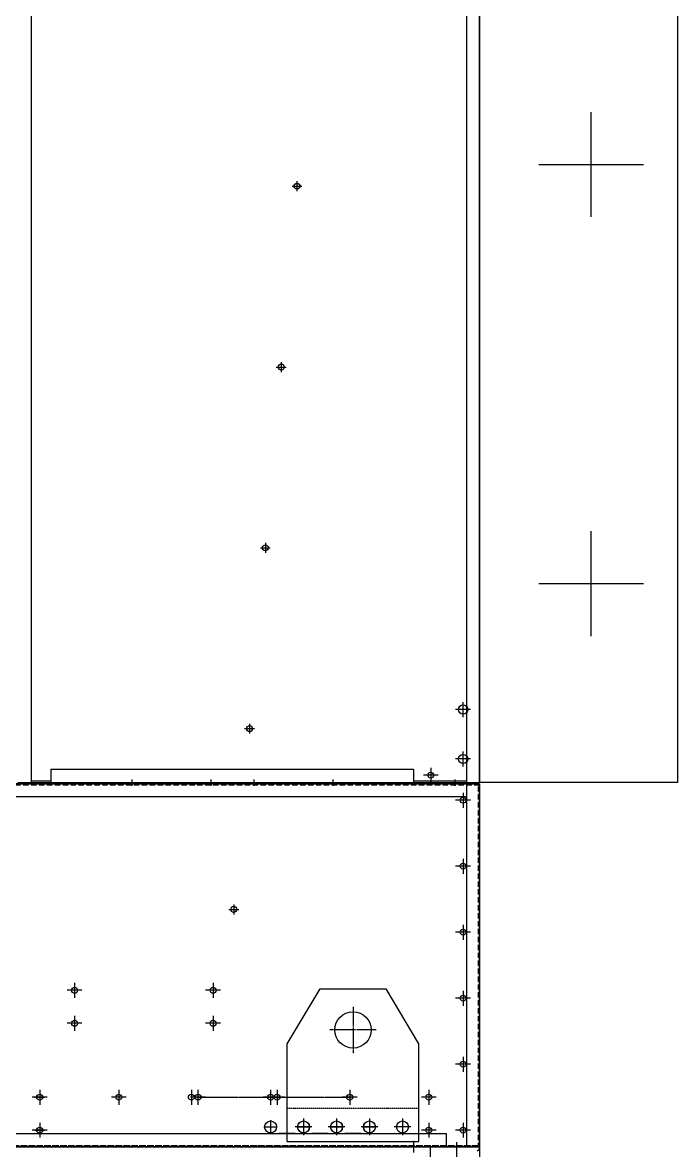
# Model space of a CAD drawing. Header units: millimetres. Extents: x 2905 to 24764, y 2030 to 17488.
# Drawn here: x 11550 to 12543, y 4708 to 6417 of the extents above; entities that cross this region are included whole.
import ezdxf

# ---------------------------------------------------------------- set-up
doc = ezdxf.new("R2010")
doc.units = ezdxf.units.MM
doc.linetypes.add('CENTER', pattern=[65, 60, -2, 1, -2])
doc.linetypes.add('HIDDEN', pattern=[3, 2, -1])
for name, color, linetype in [('CENTER', 1, 'CENTER'), ('냉각탑', 7, 'Continuous'), ('숨은선', 5, 'HIDDEN')]:
    doc.layers.add(name, color=color, linetype=linetype)

# ---------------------------------------------------------------- blocks, each defined once
blk = doc.blocks.new('6세로피스')
at = {"color": 1}
blk.add_line((0, 3), (0, -3), dxfattribs=at)
blk = doc.blocks.new('9가로피스')
at = {"color": 1}
blk.add_line((-4.5, 0), (4.5, 0), dxfattribs=at)
blk = doc.blocks.new('9세로피스')
at = {"rotation": 270}
blk.add_blockref('9가로피스', (0, 0), dxfattribs=at)

msp = doc.modelspace()

# ---------------------------------------------------------------- hatches: boundary and pattern name
h = msp.add_hatch()
h.set_pattern_fill('CROSS', scale=50)
h.set_pattern_definition([(0, (-358824.65, 1846114), (317.5, 317.5), [158.75, -476.25]), (90, (-358745.28, 1846034.63), (-317.5, 317.5), [158.75, -476.25])])
h.paths.add_polyline_path([(12243.2, 8071.6), (12543.2, 8071.6), (12543.2, 5265.6), (12243.2, 5265.6)])

# ---------------------------------------------------------------- linework, layer by layer
at = {"color": 7}
for p, q in [((11563.2, 8071.6), (11563.2, 5265.6)), ((12223.2, 8071.6), (12223.2, 5265.6)), ((12243.2, 8071.6), (12243.2, 5265.6)), ((12243.2, 8071.6), (12243.2, 5265.6)), ((11593.2, 5285.6), (11906.2, 5285.6)), ((11593.2, 5285.6), (11593.2, 5265.6)), ((11906.2, 5285.6), (12143.2, 5285.6)), ((12143.2, 5285.6), (12143.2, 5265.6)), ((11543.2, 5265.6), (12243.2, 5265.6)), ((12156.2, 5265.6), (12223.2, 5265.6)), ((9963.2, 5263.6), (12243.2, 5263.6)), ((12154.2, 5263.6), (12225.2, 5263.6)), ((12223.2, 5261.6), (12223.2, 5238.6)), ((12243.2, 5263.6), (12243.2, 4713.6))]:
    msp.add_line(p, q, dxfattribs=at)
for p, q in [((12243.2, 5265.6), (12243.2, 8071.6)), ((12243.2, 5265.6), (12243.2, 8071.6)), ((11593.2, 5267.6), (11563.2, 5267.6)), ((12223.2, 5267.6), (12143.2, 5267.6)), ((12243.2, 5263.6), (9963.2, 5263.6)), ((12223.2, 5263.6), (12223.2, 4713.6)), ((12223.2, 5263.6), (12223.2, 4713.6)), ((12243.2, 4713.6), (12243.2, 5263.6)), ((12243.2, 4713.6), (12243.2, 5263.6)), ((12243.2, 5263.6), (12243.2, 4713.6)), ((12243.2, 4713.6), (12243.2, 5263.6)), ((12243.2, 4713.6), (12243.2, 5263.6)), ((12243.2, 5263.6), (12243.2, 4713.6)), ((12223.2, 5243.6), (9983.2, 5243.6)), ((11951.3, 4869.6), (12001.3, 4952.6)), ((12001.3, 4952.6), (12101.3, 4952.6)), ((12151.3, 4869.6), (12101.3, 4952.6)), ((11951.3, 4721.6), (11951.3, 4869.6)), ((12151.3, 4721.6), (12151.3, 4869.6)), ((10013.2, 4733.6), (12193.2, 4733.6)), ((11963.7, 4733.6), (11938.7, 4733.6)), ((11951.3, 4721.6), (12151.3, 4721.6)), ((12013.7, 4733.6), (11988.7, 4733.6)), ((12064.2, 4733.6), (12038.7, 4733.6)), ((12193.2, 4713.6), (12193.2, 4733.6)), ((5343.3, 4713.6), (12243.2, 4713.6)), ((9963.2, 4713.6), (12243.2, 4713.6)), ((9963.2, 4713.6), (12243.2, 4713.6)), ((12243.2, 4713.6), (9963.2, 4713.6)), ((10083.2, 4713.6), (12243.2, 4713.6)), ((10083.2, 4713.6), (12243.2, 4713.6)), ((12243.2, 4713.6), (10083.2, 4713.6)), ((11551.2, 4713.6), (11601.2, 4713.6)), ((12191.2, 4713.6), (12141.2, 4713.6)), ((12191.2, 4713.6), (12141.2, 4713.6)), ((12191.2, 4713.6), (12141.2, 4713.6)), ((12168.2, 4713.6), (12243.2, 4713.6)), ((12243.2, 4713.6), (12243.2, 4563.6)), ((12243.2, 4713.6), (12243.2, 4563.9)), ((12243.2, 4713.6), (12243.2, 4711.9))]:
    msp.add_line(p, q)
at = {"color": 1}
for p, q in [((11966.3, 6176.5), (11966.3, 6161.5)), ((11958.8, 6169), (11973.8, 6169)), ((11942.4, 5902.5), (11942.4, 5887.5)), ((11934.9, 5895), (11949.9, 5895)), ((11918.4, 5628.6), (11918.4, 5613.6)), ((11910.9, 5621.1), (11925.9, 5621.1)), ((11894.4, 5354.6), (11894.4, 5339.6)), ((11886.9, 5347.1), (11901.9, 5347.1)), ((11870.5, 5080.7), (11870.5, 5065.7)), ((11863, 5073.2), (11878, 5073.2)), ((12143.2, 4722.6), (12143.2, 4704.6)), ((12143.2, 4722.6), (12143.2, 4704.6))]:
    msp.add_line(p, q, dxfattribs=at)
at = {"color": 7}
msp.add_lwpolyline([(12243.2, 8071.6), (12543.2, 8071.6), (12543.2, 5265.6), (12243.2, 5265.6)], close=True, dxfattribs=at)
for centre, radius in [((11966.3, 6169), 4.5), ((11942.4, 5895), 4.5), ((11918.4, 5621.1), 4.5), ((11894.4, 5347.1), 4.5), ((12169.2, 5276.6), 4.5), ((12169.2, 5276.6), 4.5), ((12218.2, 5238.6), 4.5), ((12218.2, 5238.6), 4.5), ((12218.2, 5138.6), 4.5), ((12218.2, 5138.6), 4.5), ((11870.5, 5073.2), 4.5), ((12218.2, 5038.6), 4.5), ((12218.2, 5038.6), 4.5), ((11629.1, 4950.6), 4.5), ((11629.1, 4950.6), 4.5), ((11839.1, 4950.6), 4.5), ((11839.1, 4950.6), 4.5), ((11839.1, 4950.6), 4.5), ((11839.1, 4950.6), 4.5), ((12218.2, 4938.6), 4.5), ((12218.2, 4938.6), 4.5), ((11629.1, 4900.6), 4.5), ((11629.1, 4900.6), 4.5), ((11839.1, 4900.6), 4.5), ((11839.1, 4900.6), 4.5), ((11839.1, 4900.6), 4.5), ((11839.1, 4900.6), 4.5), ((12051.3, 4890.6), 27.5), ((12218.2, 4838.6), 4.5), ((12218.2, 4838.6), 4.5), ((11576.2, 4788.6), 4.5), ((11576.2, 4788.6), 4.5), ((11696.2, 4788.6), 4.5), ((11696.2, 4788.6), 4.5), ((11806.2, 4788.6), 4.5), ((11806.2, 4788.6), 4.5), ((11816.2, 4788.6), 4.5), ((11816.2, 4788.6), 4.5), ((11926.2, 4788.6), 4.5), ((11926.2, 4788.6), 4.5), ((11936.2, 4788.6), 4.5), ((11936.2, 4788.6), 4.5), ((12046.2, 4788.6), 4.5), ((12046.2, 4788.6), 4.5), ((12166.2, 4788.6), 4.5), ((12166.2, 4788.6), 4.5), ((11926.2, 4743.6), 9), ((11976.2, 4743.6), 9), ((11976.3, 4743.6), 9), ((12026.2, 4743.6), 9), ((12026.3, 4743.6), 9), ((12076.2, 4743.6), 9), ((12076.3, 4743.6), 9), ((12126.3, 4743.6), 9), ((11576.2, 4738.6), 4.5), ((11576.2, 4738.6), 4.5), ((12166.2, 4738.6), 4.5), ((12166.2, 4738.6), 4.5), ((12218.2, 4738.6), 4.5), ((12218.2, 4738.6), 4.5)]:
    msp.add_circle(centre, radius)
for centre in [(12218.2, 5376.1), (12218.2, 5301.1)]:
    msp.add_circle(centre, 7, dxfattribs=at)
at = {"layer": 'CENTER'}
for p, q in [((12218.2, 5364.7), (12218.2, 5387.4)), ((12229.6, 5376.1), (12206.8, 5376.1)), ((12229.6, 5301.1), (12206.8, 5301.1)), ((12218.2, 5289.7), (12218.2, 5312.4)), ((12169.2, 5287.8), (12169.2, 5265.3)), ((12169.2, 5287.8), (12169.2, 5265.3)), ((12169.2, 5287.8), (12169.2, 5265.3)), ((12180.4, 5276.6), (12157.9, 5276.6)), ((12180.4, 5276.6), (12157.9, 5276.6)), ((12218.2, 5249.8), (12218.2, 5227.3)), ((12218.2, 5249.8), (12218.2, 5227.3)), ((12218.2, 5249.8), (12218.2, 5227.3)), ((12229.4, 5238.6), (12206.9, 5238.6)), ((12229.4, 5238.6), (12206.9, 5238.6)), ((12218.2, 5149.8), (12218.2, 5127.3)), ((12218.2, 5149.8), (12218.2, 5127.3)), ((12218.2, 5149.8), (12218.2, 5127.3)), ((12229.4, 5138.6), (12206.9, 5138.6)), ((12229.4, 5138.6), (12206.9, 5138.6)), ((12218.2, 5049.8), (12218.2, 5027.3)), ((12218.2, 5049.8), (12218.2, 5027.3)), ((12218.2, 5049.8), (12218.2, 5027.3)), ((12229.4, 5038.6), (12206.9, 5038.6)), ((12229.4, 5038.6), (12206.9, 5038.6)), ((11629.1, 4961.8), (11629.1, 4939.3)), ((11629.1, 4961.8), (11629.1, 4939.3)), ((11629.1, 4961.8), (11629.1, 4939.3)), ((11839.1, 4961.8), (11839.1, 4939.3)), ((11839.1, 4961.8), (11839.1, 4939.3)), ((11839.1, 4961.8), (11839.1, 4939.3)), ((11839.1, 4961.8), (11839.1, 4939.3)), ((11839.1, 4961.8), (11839.1, 4939.3)), ((11839.1, 4961.8), (11839.1, 4939.3)), ((11640.3, 4950.6), (11617.8, 4950.6)), ((11640.3, 4950.6), (11617.8, 4950.6)), ((11850.3, 4950.6), (11827.8, 4950.6)), ((11850.3, 4950.6), (11827.8, 4950.6)), ((11850.3, 4950.6), (11827.8, 4950.6)), ((11850.3, 4950.6), (11827.8, 4950.6)), ((12218.2, 4949.8), (12218.2, 4927.3)), ((12218.2, 4949.8), (12218.2, 4927.3)), ((12218.2, 4949.8), (12218.2, 4927.3)), ((12229.4, 4938.6), (12206.9, 4938.6)), ((12229.4, 4938.6), (12206.9, 4938.6)), ((11629.1, 4911.8), (11629.1, 4889.3)), ((11629.1, 4911.8), (11629.1, 4889.3)), ((11629.1, 4911.8), (11629.1, 4889.3)), ((11839.1, 4911.8), (11839.1, 4889.3)), ((11839.1, 4911.8), (11839.1, 4889.3)), ((11839.1, 4911.8), (11839.1, 4889.3)), ((11839.1, 4911.8), (11839.1, 4889.3)), ((11839.1, 4911.8), (11839.1, 4889.3)), ((11839.1, 4911.8), (11839.1, 4889.3)), ((11640.3, 4900.6), (11617.8, 4900.6)), ((11640.3, 4900.6), (11617.8, 4900.6)), ((11850.3, 4900.6), (11827.8, 4900.6)), ((11850.3, 4900.6), (11827.8, 4900.6)), ((11850.3, 4900.6), (11827.8, 4900.6)), ((11850.3, 4900.6), (11827.8, 4900.6)), ((12229.4, 4838.6), (12206.9, 4838.6)), ((12229.4, 4838.6), (12206.9, 4838.6)), ((12218.2, 4849.8), (12218.2, 4827.3)), ((12218.2, 4849.8), (12218.2, 4827.3)), ((12218.2, 4849.8), (12218.2, 4827.3)), ((11587.4, 4788.6), (11564.9, 4788.6)), ((11587.4, 4788.6), (11564.9, 4788.6)), ((11568.7, 4788.6), (11583.7, 4788.6)), ((11583.7, 4788.6), (11568.7, 4788.6)), ((11583.7, 4788.6), (11568.7, 4788.6)), ((11576.2, 4799.8), (11576.2, 4777.3)), ((11576.2, 4799.8), (11576.2, 4777.3)), ((11576.2, 4799.8), (11576.2, 4777.3)), ((11576.2, 4796.1), (11576.2, 4781.1)), ((11576.2, 4796.1), (11576.2, 4781.1)), ((11576.2, 4796.1), (11576.2, 4781.1)), ((11707.4, 4788.6), (11684.9, 4788.6)), ((11707.4, 4788.6), (11684.9, 4788.6)), ((11703.7, 4788.6), (11688.7, 4788.6)), ((11703.7, 4788.6), (11688.7, 4788.6)), ((11696.2, 4799.8), (11696.2, 4777.3)), ((11696.2, 4799.8), (11696.2, 4777.3)), ((11696.2, 4799.8), (11696.2, 4777.3)), ((11696.2, 4796.1), (11696.2, 4781.1)), ((11696.2, 4796.1), (11696.2, 4781.1)), ((11696.2, 4796.1), (11696.2, 4781.1)), ((11827.4, 4788.6), (11804.9, 4788.6)), ((11827.4, 4788.6), (11804.9, 4788.6)), ((11806.2, 4799.8), (11806.2, 4777.3)), ((11806.2, 4799.8), (11806.2, 4777.3)), ((11806.2, 4799.8), (11806.2, 4777.3)), ((11806.2, 4796.1), (11806.2, 4781.1)), ((11806.2, 4796.1), (11806.2, 4781.1)), ((11806.2, 4796.1), (11806.2, 4781.1)), ((11823.7, 4788.6), (11808.7, 4788.6)), ((11823.7, 4788.6), (11808.7, 4788.6)), ((11813.7, 4788.6), (12048.7, 4788.6)), ((11813.7, 4788.6), (12048.7, 4788.6)), ((11816.2, 4799.8), (11816.2, 4777.3)), ((11816.2, 4799.8), (11816.2, 4777.3)), ((11816.2, 4799.8), (11816.2, 4777.3)), ((11816.2, 4796.1), (11816.2, 4781.1)), ((11816.2, 4796.1), (11816.2, 4781.1)), ((11816.2, 4796.1), (11816.2, 4781.1)), ((11817.4, 4788.6), (12044.9, 4788.6)), ((11817.4, 4788.6), (12044.9, 4788.6)), ((11937.4, 4788.6), (11914.9, 4788.6)), ((11937.4, 4788.6), (11914.9, 4788.6)), ((11933.7, 4788.6), (11918.7, 4788.6)), ((11933.7, 4788.6), (11918.7, 4788.6)), ((11947.4, 4788.6), (11924.9, 4788.6)), ((11947.4, 4788.6), (11924.9, 4788.6)), ((11926.2, 4799.8), (11926.2, 4777.3)), ((11926.2, 4799.8), (11926.2, 4777.3)), ((11926.2, 4799.8), (11926.2, 4777.3)), ((11926.2, 4796.1), (11926.2, 4781.1)), ((11926.2, 4796.1), (11926.2, 4781.1)), ((11926.2, 4796.1), (11926.2, 4781.1)), ((11943.7, 4788.6), (11928.7, 4788.6)), ((11943.7, 4788.6), (11928.7, 4788.6)), ((11936.2, 4799.8), (11936.2, 4777.3)), ((11936.2, 4799.8), (11936.2, 4777.3)), ((11936.2, 4799.8), (11936.2, 4777.3)), ((11936.2, 4796.1), (11936.2, 4781.1)), ((11936.2, 4796.1), (11936.2, 4781.1)), ((11936.2, 4796.1), (11936.2, 4781.1)), ((12057.4, 4788.6), (12034.9, 4788.6)), ((12057.4, 4788.6), (12034.9, 4788.6)), ((12053.7, 4788.6), (12038.7, 4788.6)), ((12053.7, 4788.6), (12038.7, 4788.6)), ((12046.2, 4799.8), (12046.2, 4777.3)), ((12046.2, 4799.8), (12046.2, 4777.3)), ((12046.2, 4799.8), (12046.2, 4777.3)), ((12046.2, 4796.1), (12046.2, 4781.1)), ((12046.2, 4796.1), (12046.2, 4781.1)), ((12046.2, 4796.1), (12046.2, 4781.1)), ((12177.4, 4788.6), (12154.9, 4788.6)), ((12177.4, 4788.6), (12154.9, 4788.6)), ((12173.7, 4788.6), (12158.7, 4788.6)), ((12173.7, 4788.6), (12158.7, 4788.6)), ((12166.2, 4799.8), (12166.2, 4777.3)), ((12166.2, 4799.8), (12166.2, 4777.3)), ((12166.2, 4799.8), (12166.2, 4777.3)), ((12166.2, 4796.1), (12166.2, 4781.1)), ((12166.2, 4796.1), (12166.2, 4781.1)), ((12166.2, 4796.1), (12166.2, 4781.1)), ((11926.2, 4753.6), (11926.2, 4733.6)), ((11976.2, 4753.6), (11976.2, 4733.6)), ((11976.3, 4756.1), (11976.3, 4731.1)), ((12026.2, 4753.6), (12026.2, 4733.6)), ((12026.3, 4756.1), (12026.3, 4731.1)), ((12076.2, 4753.6), (12076.2, 4733.6)), ((12076.3, 4756.1), (12076.3, 4731.1)), ((12126.3, 4756.1), (12126.3, 4731.1)), ((11587.4, 4738.6), (11564.9, 4738.6)), ((11587.4, 4738.6), (11564.9, 4738.6)), ((11568.7, 4738.6), (11583.7, 4738.6)), ((11568.7, 4738.6), (11583.7, 4738.6)), ((11568.7, 4738.6), (11583.7, 4738.6)), ((11568.7, 4738.6), (11583.7, 4738.6)), ((11576.2, 4749.8), (11576.2, 4727.3)), ((11576.2, 4749.8), (11576.2, 4727.3)), ((11576.2, 4749.8), (11576.2, 4727.3)), ((11576.2, 4746.1), (11576.2, 4731.1)), ((11576.2, 4746.1), (11576.2, 4731.1)), ((11576.2, 4746.1), (11576.2, 4731.1)), ((11576.2, 4746.1), (11576.2, 4731.1)), ((11916.2, 4743.6), (11936.2, 4743.6)), ((11988.8, 4743.6), (11963.8, 4743.6)), ((11966.2, 4743.6), (11986.2, 4743.6)), ((12038.8, 4743.6), (12013.8, 4743.6)), ((12016.2, 4743.6), (12036.2, 4743.6)), ((12088.8, 4743.6), (12063.8, 4743.6)), ((12066.2, 4743.6), (12086.2, 4743.6)), ((12138.8, 4743.6), (12113.8, 4743.6)), ((12177.4, 4738.6), (12154.9, 4738.6)), ((12177.4, 4738.6), (12154.9, 4738.6)), ((12173.7, 4738.6), (12158.7, 4738.6)), ((12173.7, 4738.6), (12158.7, 4738.6)), ((12173.7, 4738.6), (12158.7, 4738.6)), ((12173.7, 4738.6), (12158.7, 4738.6)), ((12166.2, 4749.8), (12166.2, 4727.3)), ((12166.2, 4749.8), (12166.2, 4727.3)), ((12166.2, 4749.8), (12166.2, 4727.3)), ((12166.2, 4746.1), (12166.2, 4731.1)), ((12166.2, 4746.1), (12166.2, 4731.1)), ((12166.2, 4746.1), (12166.2, 4731.1)), ((12166.2, 4746.1), (12166.2, 4731.1)), ((12229.4, 4738.6), (12206.9, 4738.6)), ((12229.4, 4738.6), (12206.9, 4738.6)), ((12218.2, 4749.8), (12218.2, 4727.3)), ((12218.2, 4749.8), (12218.2, 4727.3)), ((12218.2, 4749.8), (12218.2, 4727.3)), ((12208.2, 4720.3), (12208.2, 4551.6))]:
    msp.add_line(p, q, dxfattribs=at)
at = {"layer": 'CENTER', "ltscale": 0.5}
for p, q in [((12051.3, 4925.8), (12051.3, 4855.3)), ((12086.5, 4890.6), (12016.1, 4890.6))]:
    msp.add_line(p, q, dxfattribs=at)
at = {"layer": '냉각탑'}
for p, q in [((12168.2, 4713.6), (12243.2, 4713.6)), ((12243.2, 4713.6), (12168.2, 4713.6)), ((12168.2, 4713.6), (12168.2, 4563.6)), ((12243.2, 4711.9), (12243.2, 4713.6)), ((12243.2, 4713.6), (12243.2, 4563.6))]:
    msp.add_line(p, q, dxfattribs=at)
at = {"layer": '숨은선', "ltscale": 4}
for p, q in [((12243.2, 5261.6), (9963.2, 5261.6)), ((12241.2, 5259.6), (12241.2, 4715.6)), ((12241.2, 5259.6), (12241.2, 4715.6)), ((10013.2, 4715.6), (12243.2, 4715.6)), ((10013.2, 4715.6), (12243.2, 4715.6)), ((10083.2, 4715.6), (12243.2, 4715.6)), ((10083.2, 4715.6), (12243.2, 4715.6)), ((12168.2, 4713.6), (12168.2, 4563.6))]:
    msp.add_line(p, q, dxfattribs=at)
at = {"layer": '숨은선'}
msp.add_line((12151.3, 4771.6), (11951.3, 4771.6), dxfattribs=at)
at = {"layer": '숨은선', "ltscale": 4}
msp.add_arc((12239.2, 4711.9), 4, 275, 0, dxfattribs=at)
at = {"layer": '숨은선', "ltscale": 0.2}
msp.add_arc((12239.2, 4711.9), 4, 275, 0, dxfattribs=at)

# ---------------------------------------------------------------- block references
at = {"xscale": -1}
for name, p in [('9세로피스', (11715.7, 5265.6)), ('6세로피스', (11715.7, 5263.6)), ('9세로피스', (11835.7, 5265.6)), ('6세로피스', (11835.7, 5263.6)), ('9세로피스', (11900.7, 5265.6)), ('6세로피스', (11900.7, 5263.6)), ('9세로피스', (12020.7, 5265.6)), ('6세로피스', (12020.7, 5263.6)), ('9세로피스', (12205.7, 5265.6)), ('6세로피스', (12205.7, 5263.6))]:
    msp.add_blockref(name, p, dxfattribs=at)

doc.saveas('drawing.dxf')
